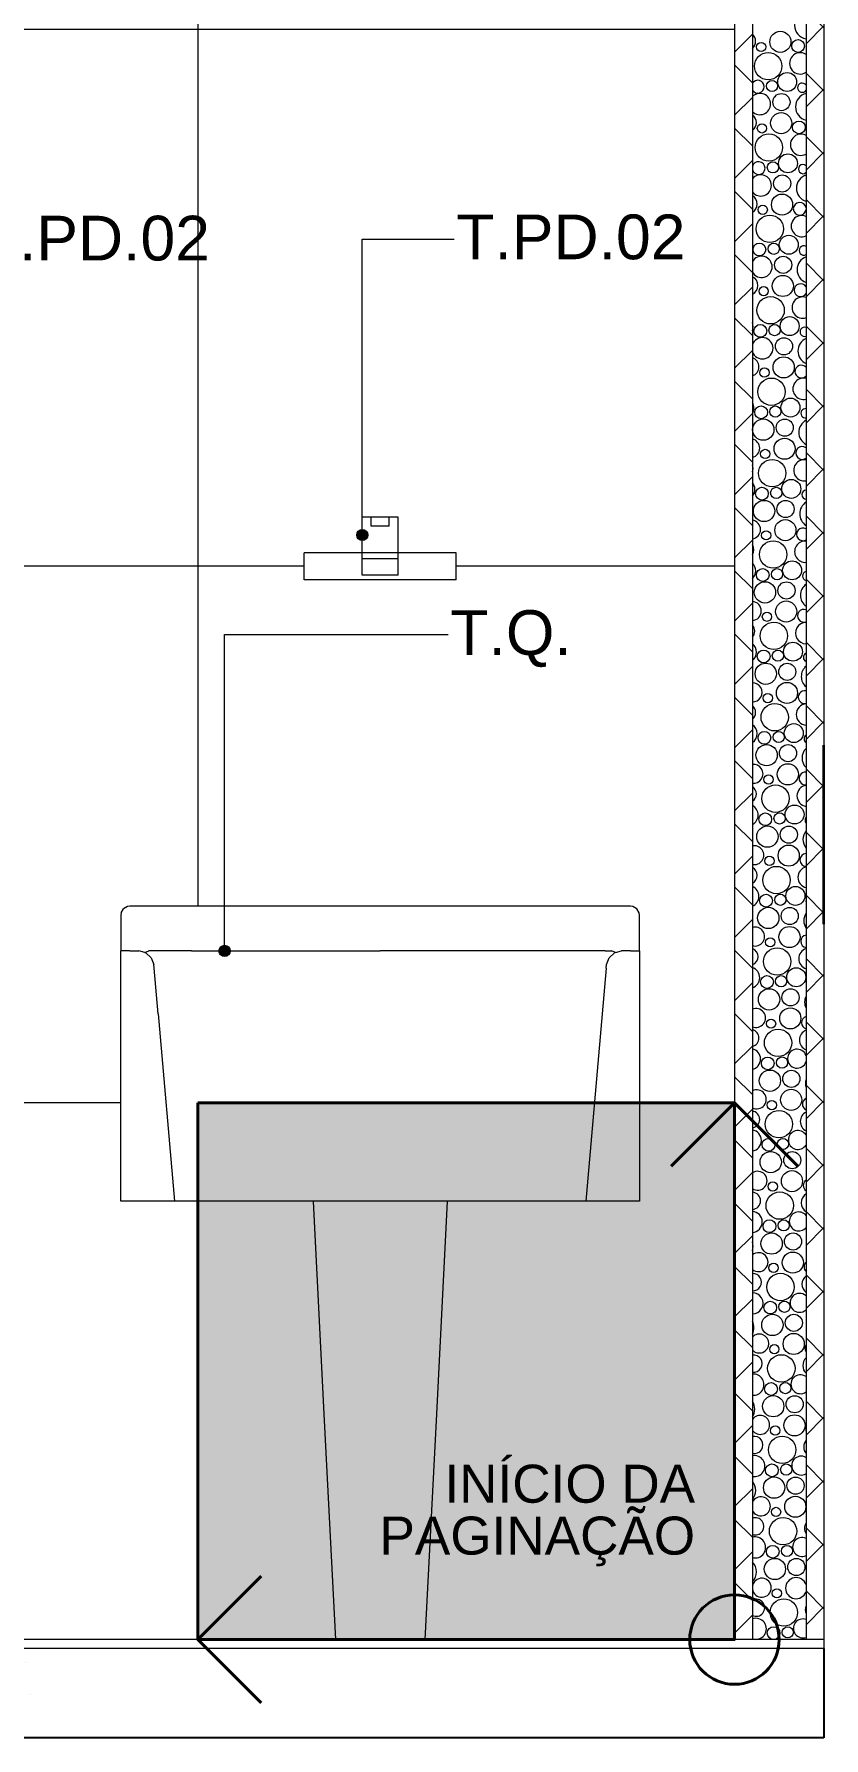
# Model space of a CAD drawing. Header units: metres. Extents: x -1.4 to 64, y -2.2 to 1.7.
# Drawn here: x 11.616 to 12.5, y -2.152 to -0.247 of the extents above; entities that cross this region are included whole.
import ezdxf

# ---------------------------------------------------------------- set-up
doc = ezdxf.new("R2010")
doc.units = ezdxf.units.M
doc.header["$MEASUREMENT"] = 0
for name, color, linetype, lineweight, true_color in [('LAJES.EST_Caneta_No__254', 7, 'Continuous', 0, 0xd1c9ad), ('LAJES.EST_Caneta_No__97', 7, 'Continuous', 13, 0x6b6b6b), ('LOUCAS-METAIS.ARQ_Caneta_No__13', 7, 'Continuous', 0, 0xaaaaaa), ('NOTAS-EXECUTIVO.ARQ_Caneta_No__12', 7, 'Continuous', 0, 0x030303), ('NOTAS-EXECUTIVO.ARQ_Caneta_No__24', 7, 'Continuous', 40, 0x851f10), ('Novo_LOUCAS-METAIS.ARQ_Caneta_No__13', 7, 'Continuous', 0, 0xaaaaaa), ('PAREDE CONSTRUIR_Caneta_No__96', 7, 'Continuous', 0, 0xb6b6b6), ('PAREDE CONSTRUIR_Caneta_No__97', 7, 'Continuous', 13, 0x6b6b6b)]:
    doc.layers.add(name, color=color, linetype=linetype, lineweight=lineweight, true_color=true_color)
for name, color, linetype, lineweight in [('LAJES.EST_Caneta_No__4', 7, 'Continuous', 25), ('LAJES.EST_Caneta_No__7', 7, 'Continuous', 13), ('LOUCAS-METAIS.ARQ_Caneta_No__2', 7, 'Continuous', 35), ('NOTAS-EXECUTIVO.ARQ_Caneta_No__1', 7, 'Continuous', 40), ('NOTAS-LAYOUT.EXEC_Caneta_No__241', 7, 'Continuous', 13), ('NOTAS-LAYOUT.EXEC_Caneta_No__5', 7, 'Continuous', 20), ('PAREDE CONSTRUIR_Caneta_No__241', 7, 'Continuous', 13), ('PAREDE CONSTRUIR_Caneta_No__83', 84, 'Continuous', 0)]:
    doc.layers.add(name, color=color, linetype=linetype, lineweight=lineweight)
doc.layers.add('NOTAS-LAYOUT.EXEC', color=7, linetype='Continuous')
doc.layers.add('PAREDE CONSTRUIR', color=7, linetype='Continuous')
doc.styles.add('GENERATED_STYLE_1', font='arial.ttf')
pattern_1 = [(45, (-50.964347, -2.041855), (-0.03535534, 0.03535534), []), (135, (-50.964347, -2.041855), (0.03535534, 0.03535534), [])]

# ---------------------------------------------------------------- blocks, each defined once
blk = doc.blocks.new('*X33', base_point=(-50.9643, -2.0419))
at = {"layer": 'PAREDE CONSTRUIR_Caneta_No__96', "color": 253, "linetype": 'Continuous', "lineweight": 0, "true_color": 0xb6b6b6}
for centre, radius in [((12.4509, -0.2555), 0.0118), ((12.4294, -0.2613), 0.00517), ((12.4707, -0.2602), 0.00715), ((12.4372, -0.2827), 0.0153), ((12.4416, -0.3049), 0.00627), ((12.4585, -0.3004), 0.0106), ((12.4521, -0.3229), 0.00959), ((12.4518, -0.3465), 0.0118), ((12.4381, -0.3737), 0.0153), ((12.4303, -0.3523), 0.00517), ((12.4716, -0.3512), 0.00715), ((12.4594, -0.3914), 0.0106), ((12.4426, -0.3959), 0.00627), ((12.453, -0.4139), 0.00959), ((12.4312, -0.4433), 0.00517), ((12.4528, -0.4375), 0.0118), ((12.4391, -0.4647), 0.0153), ((12.4603, -0.4824), 0.0106), ((12.4275, -0.4877), 0.00715), ((12.4435, -0.4869), 0.00627), ((12.454, -0.5049), 0.00959), ((12.4322, -0.5343), 0.00517), ((12.4537, -0.5285), 0.0118), ((12.44, -0.5557), 0.0153), ((12.4613, -0.5734), 0.0106), ((12.4285, -0.5787), 0.00715), ((12.4444, -0.5779), 0.00627), ((12.4549, -0.5959), 0.00959), ((12.4546, -0.6195), 0.0118), ((12.4331, -0.6253), 0.00517), ((12.4409, -0.6467), 0.0153), ((12.4294, -0.6697), 0.00715), ((12.4453, -0.6689), 0.00627), ((12.4622, -0.6644), 0.0106), ((12.4318, -0.6891), 0.0119), ((12.4558, -0.6869), 0.00959), ((12.4556, -0.7105), 0.0118), ((12.4418, -0.7377), 0.0153), ((12.434, -0.7163), 0.00517), ((12.4303, -0.7607), 0.00715), ((12.4463, -0.7598), 0.00627), ((12.4631, -0.7554), 0.0106), ((12.4327, -0.7801), 0.0119), ((12.4567, -0.7779), 0.00959), ((12.4565, -0.8015), 0.0118), ((12.4428, -0.8287), 0.0153), ((12.435, -0.8073), 0.00517), ((12.464, -0.8464), 0.0106), ((12.4312, -0.8517), 0.00715), ((12.4472, -0.8508), 0.00627), ((12.4337, -0.8711), 0.0119), ((12.4577, -0.8689), 0.00959), ((12.4359, -0.8983), 0.00517), ((12.4574, -0.8925), 0.0118), ((12.4437, -0.9197), 0.0153), ((12.465, -0.9374), 0.0106), ((12.4346, -0.9621), 0.0119), ((12.4322, -0.9427), 0.00715), ((12.4481, -0.9418), 0.00627), ((12.4586, -0.9599), 0.00959), ((12.4368, -0.9893), 0.00517), ((12.4583, -0.9835), 0.0118), ((12.4446, -1.0107), 0.0153), ((12.4331, -1.0337), 0.00715), ((12.4491, -1.0328), 0.00627), ((12.4659, -1.0284), 0.0106), ((12.4355, -1.0531), 0.0119), ((12.4595, -1.0509), 0.00959), ((12.4593, -1.0745), 0.0118), ((12.4377, -1.0803), 0.00517), ((12.4455, -1.1017), 0.0153), ((12.434, -1.1247), 0.00715), ((12.45, -1.1238), 0.00627), ((12.4668, -1.1194), 0.0106), ((12.4364, -1.1441), 0.0119), ((12.4604, -1.1419), 0.00959), ((12.4602, -1.1654), 0.0118), ((12.4465, -1.1927), 0.0153), ((12.4387, -1.1713), 0.00517), ((12.4677, -1.2104), 0.0106), ((12.4349, -1.2157), 0.00715), ((12.4509, -1.2148), 0.00627), ((12.4374, -1.2351), 0.0119), ((12.4614, -1.2329), 0.00959), ((12.4396, -1.2623), 0.00517), ((12.4611, -1.2564), 0.0118), ((12.4474, -1.2837), 0.0153), ((12.4687, -1.3014), 0.0106), ((12.4383, -1.3261), 0.0119), ((12.4359, -1.3067), 0.00715), ((12.4518, -1.3058), 0.00627), ((12.4623, -1.3239), 0.00959), ((12.4405, -1.3533), 0.00517), ((12.462, -1.3474), 0.0118), ((12.4483, -1.3747), 0.0153), ((12.4368, -1.3977), 0.00715), ((12.4528, -1.3968), 0.00627), ((12.4392, -1.4171), 0.0119), ((12.4632, -1.4149), 0.00959), ((12.463, -1.4384), 0.0118), ((12.4414, -1.4443), 0.00517), ((12.4493, -1.4657), 0.0153), ((12.4377, -1.4887), 0.00715), ((12.4537, -1.4878), 0.00627), ((12.4401, -1.5081), 0.0119), ((12.4642, -1.5059), 0.00959), ((12.4639, -1.5294), 0.0118), ((12.4502, -1.5567), 0.0153), ((12.4424, -1.5353), 0.00517), ((12.4387, -1.5797), 0.00715), ((12.4546, -1.5788), 0.00627), ((12.4411, -1.5991), 0.0119), ((12.4651, -1.5968), 0.00959), ((12.4648, -1.6204), 0.0118), ((12.4511, -1.6477), 0.0153), ((12.4433, -1.6263), 0.00517), ((12.4396, -1.6707), 0.00715), ((12.4555, -1.6698), 0.00627), ((12.442, -1.6901), 0.0119), ((12.466, -1.6878), 0.00959), ((12.4442, -1.7173), 0.00517), ((12.4658, -1.7114), 0.0118), ((12.452, -1.7387), 0.0153), ((12.4429, -1.781), 0.0119), ((12.4405, -1.7617), 0.00715), ((12.4565, -1.7608), 0.00627), ((12.4669, -1.7788), 0.00959), ((12.4667, -1.8024), 0.0118), ((12.4452, -1.8082), 0.00517), ((12.453, -1.8297), 0.0153), ((12.4414, -1.8527), 0.00715), ((12.4574, -1.8518), 0.00627), ((12.4439, -1.872), 0.0119), ((12.4679, -1.8698), 0.00959), ((12.4676, -1.8934), 0.0118), ((12.4461, -1.8992), 0.00517), ((12.4539, -1.9207), 0.0153), ((12.4424, -1.9437), 0.00715), ((12.4583, -1.9428), 0.00627), ((12.4448, -1.963), 0.0119), ((12.4688, -1.9608), 0.00959), ((12.4548, -2.0117), 0.0153), ((12.447, -1.9902), 0.00517), ((12.4433, -2.0347), 0.00715), ((12.4592, -2.0338), 0.00627)]:
    blk.add_circle(centre, radius, dxfattribs=at)
for centre, radius, start, end in [((12.4822, -0.2372), 0.0153, 99.7213, 260.2787), ((12.4126, -0.2549), 0.0106, 311.6316, 48.3684), ((12.4731, -0.2796), 0.0119, 56.833, 303.167), ((12.4257, -0.3057), 0.00715, 212.0224, 147.9776), ((12.4753, -0.3068), 0.00517, 33.7708, 326.2292), ((12.4281, -0.3251), 0.0119, 224.7148, 135.2852), ((12.4831, -0.3282), 0.0153, 103.2632, 256.7368), ((12.4135, -0.3459), 0.0106, 305.2542, 54.7458), ((12.474, -0.3706), 0.0119, 62.007, 297.993), ((12.4266, -0.3967), 0.00715, 192.1689, 167.8311), ((12.4762, -0.3978), 0.00517, 49.3112, 310.6888), ((12.429, -0.4161), 0.0119, 217.9697, 142.0303), ((12.4841, -0.4192), 0.0153, 106.8576, 253.1424), ((12.4144, -0.4369), 0.0106, 299.3454, 60.6546), ((12.4725, -0.4422), 0.00715, 7.4652, 352.5348), ((12.4749, -0.4616), 0.0119, 66.9431, 293.0569), ((12.4299, -0.5071), 0.0119, 209.9967, 150.0033), ((12.4772, -0.4888), 0.00517, 61.7946, 298.2054), ((12.485, -0.5102), 0.0153, 110.5218, 249.4782), ((12.4153, -0.5279), 0.0106, 293.7621, 66.2379), ((12.4735, -0.5332), 0.00715, 30.4768, 329.5232), ((12.4759, -0.5526), 0.0119, 71.7039, 288.2961), ((12.4087, -0.574), 0.0118, 337.3773, 22.6227), ((12.4309, -0.5981), 0.0119, 199.305, 160.695), ((12.4859, -0.6012), 0.0153, 114.276, 245.724), ((12.4781, -0.5798), 0.00517, 72.9434, 287.0566), ((12.4163, -0.6189), 0.0106, 288.4096, 71.5904), ((12.4744, -0.6242), 0.00715, 42.9335, 317.0665), ((12.4768, -0.6436), 0.0119, 76.3371, 283.6629), ((12.4096, -0.665), 0.0118, 327.6385, 32.3615), ((12.479, -0.6708), 0.00517, 83.4541, 276.5459), ((12.4868, -0.6922), 0.0153, 118.1449, 241.8551), ((12.4172, -0.7099), 0.0106, 283.2191, 76.7809), ((12.4777, -0.7346), 0.0119, 80.8807, 279.1193), ((12.4753, -0.7152), 0.00715, 52.954, 307.046), ((12.4108, -0.7324), 0.00959, 336.7271, 23.2729), ((12.4106, -0.756), 0.0118, 320.0243, 39.9757), ((12.48, -0.7618), 0.00517, 93.7451, 266.2549), ((12.4878, -0.7832), 0.0153, 122.1591, 237.8409), ((12.4181, -0.8009), 0.0106, 278.1372, 81.8628), ((12.4762, -0.8062), 0.00715, 61.786, 298.214), ((12.4117, -0.8234), 0.00959, 325.2823, 34.7177), ((12.4787, -0.8256), 0.0119, 85.367, 274.633), ((12.4115, -0.847), 0.0118, 313.4678, 46.5322), ((12.4809, -0.8528), 0.00517, 104.1603, 255.8397), ((12.4887, -0.8742), 0.0153, 126.3589, 233.6411), ((12.419, -0.8919), 0.0106, 273.119, 86.881), ((12.4772, -0.8972), 0.00715, 69.9356, 290.0644), ((12.4127, -0.9144), 0.00959, 316.4941, 43.5059), ((12.4796, -0.9166), 0.0119, 89.825, 270.175), ((12.4124, -0.938), 0.0118, 307.5589, 52.4411), ((12.4818, -0.9438), 0.00517, 115.0844, 244.9156), ((12.4896, -0.9652), 0.0153, 130.7993, 229.2007), ((12.42, -0.9829), 0.0106, 268.1248, 91.8752), ((12.4781, -0.9882), 0.00715, 77.6791, 282.3209), ((12.4136, -1.0054), 0.00959, 308.9498, 51.0502), ((12.4805, -1.0076), 0.0119, 94.2819, 265.7181), ((12.4133, -1.029), 0.0118, 302.087, 57.913), ((12.4905, -1.0562), 0.0153, 135.5597, 224.4403), ((12.4827, -1.0348), 0.00517, 127.1044, 232.8956), ((12.4209, -1.0739), 0.0106, 263.1163, 96.8837), ((12.479, -1.0792), 0.00715, 85.1989, 274.8011), ((12.4145, -1.0964), 0.00959, 302.1389, 57.8611), ((12.4814, -1.0986), 0.0119, 98.7649, 261.2351), ((12.4143, -1.12), 0.0118, 296.9258, 63.0742), ((12.4837, -1.1258), 0.00517, 141.498, 218.502), ((12.4915, -1.1472), 0.0153, 140.7642, 219.2358), ((12.4218, -1.1649), 0.0106, 258.0542, 101.9458), ((12.4154, -1.1874), 0.00959, 295.805, 64.195), ((12.4824, -1.1896), 0.0119, 103.3029, 256.6971), ((12.4799, -1.1702), 0.00715, 92.6361, 267.3639), ((12.4152, -1.2109), 0.0118, 291.9913, 68.0087), ((12.4846, -1.2168), 0.00517, 164.1341, 195.8659), ((12.4924, -1.2382), 0.0153, 146.6282, 213.3718), ((12.4227, -1.2559), 0.0106, 252.8953, 107.1047), ((12.4809, -1.2612), 0.00715, 100.1183, 259.8817), ((12.4164, -1.2784), 0.00959, 289.7943, 70.2057), ((12.4833, -1.2806), 0.0119, 107.9277, 252.0723), ((12.4161, -1.3019), 0.0118, 287.2233, 72.7767), ((12.4933, -1.3292), 0.0153, 153.597, 206.403), ((12.4237, -1.3469), 0.0106, 247.5888, 112.4112), ((12.4818, -1.3522), 0.00715, 107.7805, 252.2195), ((12.4173, -1.3694), 0.00959, 284.0034, 75.9966), ((12.4842, -1.3716), 0.0119, 112.677, 247.323), ((12.417, -1.3929), 0.0118, 282.5755, 77.4245), ((12.4696, -1.3924), 0.0106, 19.6666, 340.3334), ((12.4246, -1.4379), 0.0106, 242.0705, 117.9295), ((12.4943, -1.4202), 0.0153, 162.9908, 197.0092), ((12.4827, -1.4432), 0.00715, 115.7891, 244.2109), ((12.4182, -1.4604), 0.00959, 278.3555, 81.6445), ((12.4851, -1.4626), 0.0119, 117.5972, 242.4028), ((12.418, -1.4839), 0.0118, 278.0105, 81.9895), ((12.4705, -1.4834), 0.0106, 31.2917, 328.7083), ((12.4255, -1.5289), 0.0106, 236.2537, 123.7463), ((12.4192, -1.5513), 0.00959, 272.7885, 87.2115), ((12.4837, -1.5342), 0.00715, 124.3849, 235.6151), ((12.4861, -1.5536), 0.0119, 122.7498, 237.2502), ((12.4189, -1.5749), 0.0118, 273.4963, 86.5037), ((12.4715, -1.5744), 0.0106, 39.8788, 320.1212), ((12.4052, -1.6022), 0.0153, 340.6567, 19.3433), ((12.4265, -1.6199), 0.0106, 230.0103, 129.9897), ((12.4201, -1.6423), 0.00959, 267.2479, 92.7521), ((12.487, -1.6446), 0.0119, 128.2205, 231.7795), ((12.4846, -1.6252), 0.00715, 133.9825, 226.0175), ((12.4198, -1.6659), 0.0118, 269.0038, 90.9962), ((12.4724, -1.6654), 0.0106, 47.1353, 312.8647), ((12.4061, -1.6932), 0.0153, 332.0041, 27.9959), ((12.4274, -1.7109), 0.0106, 223.1319, 136.8681), ((12.4855, -1.7162), 0.00715, 145.5002, 214.4998), ((12.421, -1.7333), 0.00959, 261.6813, 98.3187), ((12.4879, -1.7356), 0.0119, 134.1395, 225.8605), ((12.4208, -1.7569), 0.0118, 264.5052, 95.4948), ((12.4733, -1.7564), 0.0106, 53.6201, 306.3799), ((12.407, -1.7842), 0.0153, 325.327, 34.673), ((12.4283, -1.8019), 0.0106, 215.2229, 144.7771), ((12.4864, -1.8072), 0.00715, 162.5193, 197.4807), ((12.4219, -1.8243), 0.00959, 256.0341, 103.9659), ((12.4889, -1.8265), 0.0119, 140.7258, 219.2742), ((12.4217, -1.8479), 0.0118, 259.9722, 100.0278), ((12.4742, -1.8474), 0.0106, 59.6019, 300.3981), ((12.408, -1.8752), 0.0153, 319.6269, 40.3731), ((12.4292, -1.8929), 0.0106, 205.3048, 154.6952), ((12.4229, -1.9153), 0.00959, 250.2444, 109.7556), ((12.4898, -1.9175), 0.0119, 148.4128, 211.5872), ((12.4226, -1.9389), 0.0118, 255.3747, 104.6253), ((12.4752, -1.9384), 0.0106, 65.2366, 294.7634), ((12.4089, -1.9662), 0.0153, 314.5292, 45.4708), ((12.4302, -1.9839), 0.0106, 187.6157, 172.3843), ((12.4685, -1.9844), 0.0118, 20.3827, 339.6173), ((12.4238, -2.0063), 0.00959, 244.2354, 115.7646), ((12.4235, -2.0299), 0.0118, 250.6786, 109.3214), ((12.4761, -2.0294), 0.0106, 70.6256, 289.3744), ((12.4907, -2.0085), 0.0119, 158.3666, 201.6334)]:
    blk.add_arc(centre, radius, start, end, dxfattribs=at)
blk = doc.blocks.new('Label_1_3', base_point=(11.3044, -0.8309))
at = {"layer": 'NOTAS-LAYOUT.EXEC', "linetype": 'Continuous', "lineweight": 0, "true_color": 0x000000}
blk.add_hatch(color=18, dxfattribs=at).paths.add_polyline_path([(11.2981, -0.8309), (11.2986, -0.8333), (11.3, -0.8353), (11.302, -0.8367), (11.3044, -0.8371), (11.3068, -0.8367), (11.3088, -0.8353), (11.3102, -0.8333), (11.3106, -0.8309), (11.3102, -0.8285), (11.3088, -0.8265), (11.3068, -0.8251), (11.3044, -0.8246), (11.302, -0.8251), (11.3, -0.8265), (11.2986, -0.8285)])
at = {"layer": 'NOTAS-LAYOUT.EXEC_Caneta_No__241', "color": 7, "linetype": 'Continuous', "lineweight": 13}
for p, q in [((11.3044, -0.8246), (11.3044, -0.4773)), ((11.3044, -0.4773), (11.5544, -0.4773))]:
    blk.add_line(p, q, dxfattribs=at)
at = {"layer": 'NOTAS-LAYOUT.EXEC_Caneta_No__5', "color": 7, "linetype": 'Continuous', "lineweight": 20}
blk.add_circle((11.3044, -0.8309), 0.00625, dxfattribs=at)
at = {"layer": 'NOTAS-LAYOUT.EXEC_Caneta_No__241', "color": 7, "lineweight": 13, "insert": (11.5569, -0.45), "char_height": 0.05, "attachment_point": 1, "style": 'GENERATED_STYLE_1'}
blk.add_mtext('\\A1;{\\pql;\\pt0,241;\\fArial|b0|i0|c0|p0;\\W1.000000;T.PD.02\\fArial|b0|i0|c0|p0;\\W1.000000;\\A1{\\H.66x;\\S^  ;}\\fArial|b0|i0|c0|p0;\\W1.000000;\\fArial|b0|i0|c0|p0;\\W1.000000;\\A1{\\H.66x;\\S^  ;}\\fArial|b0|i0|c0|p0;\\W1.000000;\\fArial|b0|i0|c0|p0;\\W1.000000;\\fArial|b0|i0|c0|p0;\\W1.000000;\\fArial|b0|i0|c0|p0;\\W1.000000;\\fArial|b0|i0|c0|p0;\\W1.000000;\\fArial|b0|i0|c0|p0;\\W1.000000;\\fArial|b0|i0|c0|p0;\\W1.000000;\\A1{\\H.66x;\\S^  ;}\\fArial|b0|i0|c0|p0;\\W1.000000;\\fArial|b0|i0|c0|p0;\\W1.000000;\\A1{\\H.66x;\\S^  ;}\\fArial|b0|i0|c0|p0;\\W1.000000;\\fArial|b0|i0|c0|p0;\\W1.000000;\\fArial|b0|i0|c0|p0;\\W1.000000;\\fArial|b0|i0|c0|p0;\\W1.000000;\\fArial|b0|i0|c0|p0;\\W1.000000;\\fArial|b0|i0|c0|p0;\\W1.000000;\\fArial|b0|i0|c0|p0;\\W1.000000;\\A1{\\H.66x;\\S^  ;}\\fArial|b0|i0|c0|p0;\\W1.000000;\\fArial|b0|i0|c0|p0;\\W1.000000;\\A1{\\H.66x;\\S^  ;}\\fArial|b0|i0|c0|p0;\\W1.000000;\\fArial|b0|i0|c0|p0;\\W1.000000;\\fArial|b0|i0|c0|p0;\\W1.000000;\\fArial|b0|i0|c0|p0;\\W1.000000;\\fArial|b0|i0|c0|p0;\\W1.000000;\\fArial|b0|i0|c0|p0;\\W1.000000;\\fArial|b0|i0|c0|p0;\\W1.000000;\\A1{\\H.66x;\\S^  ;}\\fArial|b0|i0|c0|p0;\\W1.000000;\\fArial|b0|i0|c0|p0;\\W1.000000;\\A1{\\H.66x;\\S^  ;}\\fArial|b0|i0|c0|p0;\\W1.000000;\\fArial|b0|i0|c0|p0;\\W1.000000;\\fArial|b0|i0|c0|p0;\\W1.000000;\\fArial|b0|i0|c0|p0;\\W1.000000;\\fArial|b0|i0|c0|p0;\\W1.000000;\\fArial|b0|i0|c0|p0;\\W1.000000;\\fArial|b0|i0|c0|p0;\\W1.000000;\\A1{\\H.66x;\\S^  ;}\\fArial|b0|i0|c0|p0;\\W1.000000;\\fArial|b0|i0|c0|p0;\\W1.000000;\\A1{\\H.66x;\\S^  ;}\\fArial|b0|i0|c0|p0;\\W1.000000;\\fArial|b0|i0|c0|p0;\\W1.000000;\\fArial|b0|i0|c0|p0;\\W1.000000;\\fArial|b0|i0|c0|p0;\\W1.000000;\\fArial|b0|i0|c0|p0;\\W1.000000;\\fArial|b0|i0|c0|p0;\\W1.000000;\\fArial|b0|i0|c0|p0;\\W1.000000;\\A1{\\H.66x;\\S^  ;}\\fArial|b0|i0|c0|p0;\\W1.000000;}', dxfattribs=at)
blk = doc.blocks.new('Label_3_3', base_point=(11.8294, -1.2719))
at = {"layer": 'NOTAS-LAYOUT.EXEC', "linetype": 'Continuous', "lineweight": 0, "true_color": 0x000000}
blk.add_hatch(color=18, dxfattribs=at).paths.add_polyline_path([(11.8231, -1.2719), (11.8236, -1.2742), (11.825, -1.2763), (11.827, -1.2776), (11.8294, -1.2781), (11.8318, -1.2776), (11.8338, -1.2763), (11.8352, -1.2742), (11.8356, -1.2719), (11.8352, -1.2695), (11.8338, -1.2674), (11.8318, -1.2661), (11.8294, -1.2656), (11.827, -1.2661), (11.825, -1.2674), (11.8236, -1.2695)])
at = {"layer": 'NOTAS-LAYOUT.EXEC_Caneta_No__241', "color": 7, "linetype": 'Continuous', "lineweight": 13}
for p, q in [((11.8294, -1.2656), (11.8294, -0.9183)), ((11.8294, -0.9183), (12.0794, -0.9183))]:
    blk.add_line(p, q, dxfattribs=at)
at = {"layer": 'NOTAS-LAYOUT.EXEC_Caneta_No__5', "color": 7, "linetype": 'Continuous', "lineweight": 20}
blk.add_circle((11.8294, -1.2719), 0.00625, dxfattribs=at)
at = {"layer": 'NOTAS-LAYOUT.EXEC_Caneta_No__241', "color": 7, "lineweight": 13, "insert": (12.0819, -0.891), "char_height": 0.05, "attachment_point": 1, "style": 'GENERATED_STYLE_1'}
blk.add_mtext('\\A1;{\\pql;\\pt0,241;\\fArial|b0|i0|c0|p0;\\W1.000000;T.Q.\\fArial|b0|i0|c0|p0;\\W1.000000;\\A1{\\H.66x;\\S^  ;}\\fArial|b0|i0|c0|p0;\\W1.000000;\\fArial|b0|i0|c0|p0;\\W1.000000;\\A1{\\H.66x;\\S^  ;}\\fArial|b0|i0|c0|p0;\\W1.000000;\\fArial|b0|i0|c0|p0;\\W1.000000;\\fArial|b0|i0|c0|p0;\\W1.000000;\\fArial|b0|i0|c0|p0;\\W1.000000;\\fArial|b0|i0|c0|p0;\\W1.000000;\\fArial|b0|i0|c0|p0;\\W1.000000;\\fArial|b0|i0|c0|p0;\\W1.000000;\\A1{\\H.66x;\\S^  ;}\\fArial|b0|i0|c0|p0;\\W1.000000;\\fArial|b0|i0|c0|p0;\\W1.000000;\\A1{\\H.66x;\\S^  ;}\\fArial|b0|i0|c0|p0;\\W1.000000;\\fArial|b0|i0|c0|p0;\\W1.000000;\\fArial|b0|i0|c0|p0;\\W1.000000;\\fArial|b0|i0|c0|p0;\\W1.000000;\\fArial|b0|i0|c0|p0;\\W1.000000;\\fArial|b0|i0|c0|p0;\\W1.000000;\\fArial|b0|i0|c0|p0;\\W1.000000;\\A1{\\H.66x;\\S^  ;}\\fArial|b0|i0|c0|p0;\\W1.000000;\\fArial|b0|i0|c0|p0;\\W1.000000;\\A1{\\H.66x;\\S^  ;}\\fArial|b0|i0|c0|p0;\\W1.000000;\\fArial|b0|i0|c0|p0;\\W1.000000;\\fArial|b0|i0|c0|p0;\\W1.000000;\\fArial|b0|i0|c0|p0;\\W1.000000;\\fArial|b0|i0|c0|p0;\\W1.000000;\\fArial|b0|i0|c0|p0;\\W1.000000;\\fArial|b0|i0|c0|p0;\\W1.000000;\\A1{\\H.66x;\\S^  ;}\\fArial|b0|i0|c0|p0;\\W1.000000;\\fArial|b0|i0|c0|p0;\\W1.000000;\\A1{\\H.66x;\\S^  ;}\\fArial|b0|i0|c0|p0;\\W1.000000;\\fArial|b0|i0|c0|p0;\\W1.000000;\\fArial|b0|i0|c0|p0;\\W1.000000;\\fArial|b0|i0|c0|p0;\\W1.000000;\\fArial|b0|i0|c0|p0;\\W1.000000;\\fArial|b0|i0|c0|p0;\\W1.000000;\\fArial|b0|i0|c0|p0;\\W1.000000;\\A1{\\H.66x;\\S^  ;}\\fArial|b0|i0|c0|p0;\\W1.000000;\\fArial|b0|i0|c0|p0;\\W1.000000;\\A1{\\H.66x;\\S^  ;}\\fArial|b0|i0|c0|p0;\\W1.000000;\\fArial|b0|i0|c0|p0;\\W1.000000;\\fArial|b0|i0|c0|p0;\\W1.000000;\\fArial|b0|i0|c0|p0;\\W1.000000;\\fArial|b0|i0|c0|p0;\\W1.000000;\\fArial|b0|i0|c0|p0;\\W1.000000;\\fArial|b0|i0|c0|p0;\\W1.000000;\\A1{\\H.66x;\\S^  ;}\\fArial|b0|i0|c0|p0;\\W1.000000;}', dxfattribs=at)
blk = doc.blocks.new('Label_4_3', base_point=(11.9834, -0.8069))
at = {"layer": 'NOTAS-LAYOUT.EXEC', "linetype": 'Continuous', "lineweight": 0, "true_color": 0x000000}
blk.add_hatch(color=18, dxfattribs=at).paths.add_polyline_path([(11.9772, -0.8069), (11.9776, -0.8092), (11.979, -0.8113), (11.981, -0.8126), (11.9834, -0.8131), (11.9858, -0.8126), (11.9878, -0.8113), (11.9892, -0.8092), (11.9897, -0.8069), (11.9892, -0.8045), (11.9878, -0.8024), (11.9858, -0.8011), (11.9834, -0.8006), (11.981, -0.8011), (11.979, -0.8024), (11.9776, -0.8045)])
at = {"layer": 'NOTAS-LAYOUT.EXEC_Caneta_No__241', "color": 7, "linetype": 'Continuous', "lineweight": 13}
for p, q in [((11.9834, -0.8006), (11.9834, -0.476)), ((11.9834, -0.476), (12.0861, -0.476))]:
    blk.add_line(p, q, dxfattribs=at)
at = {"layer": 'NOTAS-LAYOUT.EXEC_Caneta_No__5', "color": 7, "linetype": 'Continuous', "lineweight": 20}
blk.add_circle((11.9834, -0.8069), 0.00625, dxfattribs=at)
at = {"layer": 'NOTAS-LAYOUT.EXEC_Caneta_No__241', "color": 7, "lineweight": 13, "insert": (12.0886, -0.4486), "char_height": 0.05, "attachment_point": 1, "style": 'GENERATED_STYLE_1'}
blk.add_mtext('\\A1;{\\pql;\\pt0,241;\\fArial|b0|i0|c0|p0;\\W1.000000;T.PD.02\\fArial|b0|i0|c0|p0;\\W1.000000;\\A1{\\H.66x;\\S^  ;}\\fArial|b0|i0|c0|p0;\\W1.000000;\\fArial|b0|i0|c0|p0;\\W1.000000;\\A1{\\H.66x;\\S^  ;}\\fArial|b0|i0|c0|p0;\\W1.000000;\\fArial|b0|i0|c0|p0;\\W1.000000;\\fArial|b0|i0|c0|p0;\\W1.000000;\\fArial|b0|i0|c0|p0;\\W1.000000;\\fArial|b0|i0|c0|p0;\\W1.000000;\\fArial|b0|i0|c0|p0;\\W1.000000;\\fArial|b0|i0|c0|p0;\\W1.000000;\\A1{\\H.66x;\\S^  ;}\\fArial|b0|i0|c0|p0;\\W1.000000;\\fArial|b0|i0|c0|p0;\\W1.000000;\\A1{\\H.66x;\\S^  ;}\\fArial|b0|i0|c0|p0;\\W1.000000;\\fArial|b0|i0|c0|p0;\\W1.000000;\\fArial|b0|i0|c0|p0;\\W1.000000;\\fArial|b0|i0|c0|p0;\\W1.000000;\\fArial|b0|i0|c0|p0;\\W1.000000;\\fArial|b0|i0|c0|p0;\\W1.000000;\\fArial|b0|i0|c0|p0;\\W1.000000;\\A1{\\H.66x;\\S^  ;}\\fArial|b0|i0|c0|p0;\\W1.000000;\\fArial|b0|i0|c0|p0;\\W1.000000;\\A1{\\H.66x;\\S^  ;}\\fArial|b0|i0|c0|p0;\\W1.000000;\\fArial|b0|i0|c0|p0;\\W1.000000;\\fArial|b0|i0|c0|p0;\\W1.000000;\\fArial|b0|i0|c0|p0;\\W1.000000;\\fArial|b0|i0|c0|p0;\\W1.000000;\\fArial|b0|i0|c0|p0;\\W1.000000;\\fArial|b0|i0|c0|p0;\\W1.000000;\\A1{\\H.66x;\\S^  ;}\\fArial|b0|i0|c0|p0;\\W1.000000;\\fArial|b0|i0|c0|p0;\\W1.000000;\\A1{\\H.66x;\\S^  ;}\\fArial|b0|i0|c0|p0;\\W1.000000;\\fArial|b0|i0|c0|p0;\\W1.000000;\\fArial|b0|i0|c0|p0;\\W1.000000;\\fArial|b0|i0|c0|p0;\\W1.000000;\\fArial|b0|i0|c0|p0;\\W1.000000;\\fArial|b0|i0|c0|p0;\\W1.000000;\\fArial|b0|i0|c0|p0;\\W1.000000;\\A1{\\H.66x;\\S^  ;}\\fArial|b0|i0|c0|p0;\\W1.000000;\\fArial|b0|i0|c0|p0;\\W1.000000;\\A1{\\H.66x;\\S^  ;}\\fArial|b0|i0|c0|p0;\\W1.000000;\\fArial|b0|i0|c0|p0;\\W1.000000;\\fArial|b0|i0|c0|p0;\\W1.000000;\\fArial|b0|i0|c0|p0;\\W1.000000;\\fArial|b0|i0|c0|p0;\\W1.000000;\\fArial|b0|i0|c0|p0;\\W1.000000;\\fArial|b0|i0|c0|p0;\\W1.000000;\\A1{\\H.66x;\\S^  ;}\\fArial|b0|i0|c0|p0;\\W1.000000;}', dxfattribs=at)
blk = doc.blocks.new('símbolo_paginação de piso(1)(1)[2]_3', base_point=(12.3996, -2.0419))
at = {"layer": 'NOTAS-EXECUTIVO.ARQ_Caneta_No__24', "linetype": 'Continuous', "lineweight": 0, "true_color": 0x210704}
blk.add_hatch(color=18, dxfattribs=at).paths.add_polyline_path([(11.7996, -1.4419), (11.7996, -2.0419), (12.3996, -2.0419), (12.3996, -1.4419)])
at = {"layer": 'NOTAS-EXECUTIVO.ARQ_Caneta_No__1', "color": 7, "linetype": 'Continuous', "lineweight": 40}
for p, q in [((12.3996, -1.4419), (12.3289, -1.5126)), ((12.3996, -2.0419), (12.3996, -1.4419)), ((12.3996, -1.4419), (12.4703, -1.5126)), ((11.7996, -2.0419), (11.8703, -1.9711)), ((12.3996, -2.0419), (11.7996, -2.0419)), ((11.7996, -2.0419), (11.8703, -2.1126))]:
    blk.add_line(p, q, dxfattribs=at)
at = {"layer": 'NOTAS-EXECUTIVO.ARQ_Caneta_No__1', "color": 7, "linetype": 'Continuous', "lineweight": 40, "flags": 128}
blk.add_lwpolyline([(11.7996, -1.4419), (11.7996, -2.0419), (12.3996, -2.0419), (12.3996, -1.4419)], close=True, dxfattribs=at)
at = {"layer": 'NOTAS-EXECUTIVO.ARQ_Caneta_No__1', "color": 7, "linetype": 'Continuous', "lineweight": 40}
blk.add_circle((12.3996, -2.0419), 0.05, dxfattribs=at)

msp = doc.modelspace()

# ---------------------------------------------------------------- hatches: boundary and pattern name
at = {"layer": 'LAJES.EST_Caneta_No__254', "linetype": 'Continuous', "lineweight": 0, "true_color": 0xd1c9ad}
h = msp.add_hatch(dxfattribs=at)
h.set_pattern_fill('Haie_OD_0003', color=9, style=0, pattern_type=2)
h.set_pattern_definition([(45, (-50.96435, -1.54186), (-0.159099, 0.159099), [0, -0.15, 0, -0.225]), (110, (-50.46435, -1.54186), (0.2114308, 0.0769545), [0, -0.11, 0, -0.19])])
h.paths.add_polyline_path([(7.8994, -2.0419), (7.8994, -2.0519), (12.4996, -2.0519), (12.4996, -2.0419)])
at = {"layer": 'LAJES.EST_Caneta_No__97', "linetype": 'Continuous', "lineweight": 13, "true_color": 0x6b6b6b}
h = msp.add_hatch(dxfattribs=at)
h.set_pattern_fill('AR_CONC_0003', color=251, style=0, pattern_type=2)
h.set_pattern_definition([(50, (-50.96435, -2.04186), (-0.546554, 0.0478173), [0.05715, -0.62865]), (355, (-50.96435, -2.04186), (-0.1057303, 0.5731705), [0.04572, -0.5029218]), (100.4514, (-50.9188, -2.04584), (0.4408237, 0.5253533), [0.04857, -0.5342707]), (46.1842, (-50.96435, -1.88946), (-0.813237, 0.126127), [0.085725, -0.942975]), (96.6356, (-50.8966, -1.9), (0.712212, 0.742278), [0.072855, -0.801407]), (351.1842, (-50.96435, -1.88946), (0.712212, 0.742278), [0.06858, -0.754379]), (21, (-50.88815, -1.92756), (-0.4548432, 0.3067956), [0.05715, -0.62865]), (326, (-50.88815, -1.92756), (0.185406, 0.552564), [0.04572, -0.50292]), (71.4514, (-50.85024, -1.9531), (0.6402493, 0.2457683), [0.04857, -0.53427]), (37.5, (-50.96435, -2.04186), (0.0092658, 0.2536651), [0, -0.496824, 0, -0.51054, 0, -0.504825]), (7.5, (-50.96435, -2.04186), (0.200459, 0.3005417), [0, -0.291084, 0, -0.485394, 0, -0.192405]), (327.5, (-51.13427, -2.04186), (-0.4067718, 0.0171862), [0, -0.1905, 0, -0.59436, 0, -0.78867]), (317.5, (-51.21047, -2.04186), (0.4443875, 0.0762795), [0, -0.24765, 0, -0.394716, 0, -0.56007])])
h.paths.add_polyline_path([(7.8994, -2.1519), (12.4996, -2.1519), (12.4996, -2.0519), (7.8994, -2.0519)])
at = {"layer": 'PAREDE CONSTRUIR_Caneta_No__83', "linetype": 'Continuous', "lineweight": 0}
h = msp.add_hatch(dxfattribs=at)
h.set_pattern_fill('Placomur_0003', color=84, style=0, pattern_type=2)
h.set_pattern_definition(pattern_1)
h.paths.add_polyline_path([(12.3996, 1.1081), (12.3996, -2.0419), (12.4196, -2.0419), (12.4196, 1.1081)])
h = msp.add_hatch(dxfattribs=at)
h.set_pattern_fill('Placomur_0003', color=84, style=0, pattern_type=2)
h.set_pattern_definition(pattern_1)
h.paths.add_polyline_path([(12.4996, 1.1081), (12.4796, 1.1081), (12.4796, -2.0419), (12.4996, -2.0419)])
at = {"layer": 'PAREDE CONSTRUIR_Caneta_No__97', "linetype": 'Continuous', "lineweight": 13, "true_color": 0x6b6b6b}
h = msp.add_hatch(dxfattribs=at)
h.set_pattern_fill('Ceramica_60_x_60_0003', color=251, style=0, pattern_type=2)
h.set_pattern_definition([(180, (12.3996, -2.04186), (0, 0.6), []), (90, (12.3996, -2.04186), (0.6, 0), [])])
h.paths.add_polyline_path([(7.8994, 1.1081), (7.8994, -2.0419), (8.3308, -2.0419), (8.3308, 0.1101), (9.2548, 0.1101), (9.2548, -2.0419), (11.2534, -2.0419), (11.2533, -2.0418), (11.2409, -1.7969), (11.2284, -1.5519), (11.0134, -1.5519), (11.0134, -1.2319), (11.0138, -1.2293), (11.0163, -1.2248), (11.0208, -1.2222), (11.0234, -1.2219), (11.5834, -1.2219), (11.586, -1.2222), (11.5905, -1.2248), (11.5931, -1.2293), (11.5934, -1.2319), (11.5934, -1.5519), (11.3784, -1.5519), (11.3659, -1.7968), (11.3535, -2.0418), (11.3534, -2.0419), (11.9534, -2.0419), (11.9533, -2.0418), (11.9409, -1.7969), (11.9284, -1.5519), (11.7134, -1.5519), (11.7134, -1.2319), (11.7138, -1.2293), (11.7163, -1.2248), (11.7208, -1.2222), (11.7234, -1.2219), (12.2834, -1.2219), (12.286, -1.2222), (12.2905, -1.2248), (12.2931, -1.2293), (12.2934, -1.2319), (12.2934, -1.5519), (12.0784, -1.5519), (12.0659, -1.7969), (12.0535, -2.0418), (12.0534, -2.0419), (12.3996, -2.0419), (12.3996, 1.1081)])
h.paths.add_polyline_path([(11.3902, -0.8569), (11.2202, -0.8569), (11.2202, -0.8269), (11.2852, -0.8269), (11.2852, -0.7869), (11.3252, -0.7869), (11.3252, -0.8269), (11.3902, -0.8269)], flags=0)
h.paths.add_polyline_path([(11.9184, -0.8269), (11.9834, -0.8269), (11.9834, -0.7869), (12.0234, -0.7869), (12.0234, -0.8269), (12.0884, -0.8269), (12.0884, -0.8569), (11.9184, -0.8569)], flags=0)

# ---------------------------------------------------------------- linework, layer by layer
at = {"layer": 'LAJES.EST_Caneta_No__4', "color": 7, "linetype": 'Continuous', "lineweight": 25}
for p, q in [((12.4996, -2.0519), (12.4996, -2.1519)), ((12.4996, -2.1519), (7.8994, -2.1519))]:
    msp.add_line(p, q, dxfattribs=at)
at = {"layer": 'LAJES.EST_Caneta_No__7', "color": 7, "linetype": 'Continuous', "lineweight": 13}
for p, q in [((12.3996, -2.0419), (7.8994, -2.0419)), ((12.4996, -2.0519), (7.8994, -2.0519)), ((12.4996, -2.0419), (12.4996, -2.0519))]:
    msp.add_line(p, q, dxfattribs=at)
at = {"layer": 'LAJES.EST_Caneta_No__7', "color": 7, "linetype": 'Continuous', "lineweight": 13, "flags": 128}
msp.add_lwpolyline([(12.4996, -2.0419), (12.4796, -2.0419), (12.4196, -2.0419), (12.3996, -2.0419)], dxfattribs=at)
at = {"layer": 'LOUCAS-METAIS.ARQ_Caneta_No__13', "color": 253, "linetype": 'Continuous', "lineweight": 0, "true_color": 0xaaaaaa}
for p, q in [((11.7138, -1.2293), (11.7134, -1.2319)), ((11.7134, -1.2319), (11.7134, -1.2719)), ((11.7138, -1.2293), (11.7163, -1.2248)), ((11.7208, -1.2222), (11.7163, -1.2248)), ((11.7234, -1.2219), (11.7208, -1.2222)), ((11.7328, -1.2219), (11.7234, -1.2219)), ((11.7581, -1.2219), (11.7328, -1.2219)), ((11.7953, -1.2219), (11.7581, -1.2219)), ((12.0034, -1.2219), (11.7953, -1.2219)), ((12.2115, -1.2219), (12.0034, -1.2219)), ((12.2487, -1.2219), (12.2115, -1.2219)), ((12.2741, -1.2219), (12.2487, -1.2219)), ((12.2834, -1.2219), (12.2741, -1.2219)), ((12.286, -1.2222), (12.2834, -1.2219)), ((12.2905, -1.2248), (12.286, -1.2222)), ((12.2931, -1.2293), (12.2905, -1.2248)), ((12.2934, -1.2319), (12.2931, -1.2293)), ((12.2934, -1.2719), (12.2934, -1.2319)), ((11.7235, -1.2719), (11.7134, -1.2719)), ((11.7134, -1.5519), (11.7134, -1.2719)), ((11.7235, -1.2719), (11.7334, -1.2719)), ((11.7403, -1.2736), (11.7334, -1.2719)), ((11.7403, -1.2736), (11.7447, -1.2719)), ((11.7403, -1.2736), (11.7414, -1.2739)), ((11.7414, -1.2739), (11.7475, -1.2795)), ((11.7518, -1.2719), (11.7447, -1.2719)), ((11.7926, -1.2719), (11.7518, -1.2719)), ((11.7926, -1.2719), (12.0034, -1.2719)), ((12.2142, -1.2719), (12.0034, -1.2719)), ((12.255, -1.2719), (12.2142, -1.2719)), ((12.255, -1.2719), (12.2621, -1.2719)), ((12.2593, -1.2795), (12.2654, -1.2739)), ((12.2665, -1.2736), (12.2621, -1.2719)), ((12.2665, -1.2736), (12.2654, -1.2739)), ((12.2665, -1.2736), (12.2734, -1.2719)), ((12.2833, -1.2719), (12.2734, -1.2719)), ((12.2833, -1.2719), (12.2934, -1.2719)), ((12.2934, -1.2719), (12.2934, -1.5519)), ((11.7475, -1.2795), (11.7503, -1.2873)), ((11.7506, -1.2913), (11.7503, -1.2873)), ((11.7551, -1.3423), (11.7506, -1.2913)), ((12.2562, -1.2913), (12.2517, -1.3423)), ((12.2562, -1.2913), (12.2566, -1.2873)), ((12.2566, -1.2873), (12.2593, -1.2795)), ((11.7551, -1.3423), (11.7734, -1.5519)), ((12.2517, -1.3423), (12.2334, -1.5519)), ((11.7734, -1.5519), (11.7134, -1.5519)), ((12.2334, -1.5519), (11.7734, -1.5519)), ((11.9284, -1.5519), (11.9285, -1.552)), ((11.9285, -1.552), (11.9409, -1.7969)), ((12.0783, -1.552), (12.0659, -1.7969)), ((12.0784, -1.5519), (12.0783, -1.552)), ((12.2934, -1.5519), (12.2334, -1.5519)), ((11.9409, -1.7969), (11.9533, -2.0418)), ((12.0659, -1.7969), (12.0535, -2.0418)), ((11.9533, -2.0418), (11.9534, -2.0419)), ((12.0535, -2.0418), (12.0534, -2.0419))]:
    msp.add_line(p, q, dxfattribs=at)
at = {"layer": 'LOUCAS-METAIS.ARQ_Caneta_No__2', "color": 7, "linetype": 'Continuous', "lineweight": 35}
msp.add_line((12.4996, -1.2419), (12.4996, -1.0419), dxfattribs=at)
at = {"layer": 'Novo_LOUCAS-METAIS.ARQ_Caneta_No__13', "color": 253, "linetype": 'Continuous', "lineweight": 0, "true_color": 0xaaaaaa}
for p, q in [((11.9834, -0.8269), (11.9834, -0.7869)), ((11.9934, -0.7869), (11.9834, -0.7869)), ((11.9934, -0.7969), (11.9934, -0.7869)), ((12.0134, -0.7869), (11.9934, -0.7869)), ((12.0134, -0.7969), (11.9934, -0.7969)), ((12.0234, -0.7869), (12.0134, -0.7869)), ((12.0134, -0.7969), (12.0134, -0.7869)), ((12.0234, -0.8269), (12.0234, -0.7869)), ((11.9184, -0.8569), (11.9184, -0.8269)), ((11.9834, -0.8269), (11.9184, -0.8269)), ((11.9834, -0.8335), (11.9834, -0.8269)), ((12.0234, -0.8269), (11.9834, -0.8269)), ((11.9834, -0.8519), (11.9834, -0.8335)), ((12.0234, -0.8335), (11.9834, -0.8335)), ((12.0884, -0.8269), (12.0234, -0.8269)), ((12.0234, -0.8335), (12.0234, -0.8269)), ((12.0234, -0.8519), (12.0234, -0.8335)), ((12.0884, -0.8569), (12.0884, -0.8269)), ((12.0884, -0.8569), (11.9184, -0.8569)), ((12.0234, -0.8519), (11.9834, -0.8519))]:
    msp.add_line(p, q, dxfattribs=at)
at = {"layer": 'PAREDE CONSTRUIR_Caneta_No__241', "color": 7, "linetype": 'Continuous', "lineweight": 13}
for p, q in [((12.3996, 1.1081), (12.3996, -2.0419)), ((12.4196, 1.1081), (12.4196, -2.0419)), ((12.4796, 1.1081), (12.4796, -2.0419)), ((12.4996, 1.1081), (12.4996, -1.0419)), ((12.4996, -1.2419), (12.4996, -2.0419))]:
    msp.add_line(p, q, dxfattribs=at)

# ---------------------------------------------------------------- block references
at = {"layer": 'NOTAS-EXECUTIVO.ARQ_Caneta_No__1', "color": 7, "linetype": 'Continuous', "lineweight": 40}
msp.add_blockref('símbolo_paginação de piso(1)(1)[2]_3', (12.3996, -2.0419), dxfattribs=at)
at = {"layer": 'NOTAS-LAYOUT.EXEC', "color": 7, "linetype": 'Continuous', "lineweight": 13}
for name, p in [('Label_1_3', (11.3044, -0.8309)), ('Label_4_3', (11.9834, -0.8069)), ('Label_3_3', (11.8294, -1.2719))]:
    msp.add_blockref(name, p, dxfattribs=at)
at = {"layer": 'PAREDE CONSTRUIR', "lineweight": 0}
msp.add_blockref('*X33', (-50.9643, -2.0419), dxfattribs=at)

# ---------------------------------------------------------------- texts
at = {"layer": 'NOTAS-EXECUTIVO.ARQ_Caneta_No__12', "color": 18, "linetype": 'Continuous', "lineweight": 0, "true_color": 0x030303, "insert": (12.3556, -1.8464), "char_height": 0.0425, "attachment_point": 3, "line_spacing_factor": 0.81868, "style": 'GENERATED_STYLE_1'}
msp.add_mtext('\\A1;{\\pqr;\\fArial|b0|i0|c0|p0;\\W1.000000;INÍCIO DA\\P\\pqr;\\fArial|b0|i0|c0|p0;\\W1.000000;PAGINAÇÃO}', dxfattribs=at)

doc.saveas('drawing.dxf')
